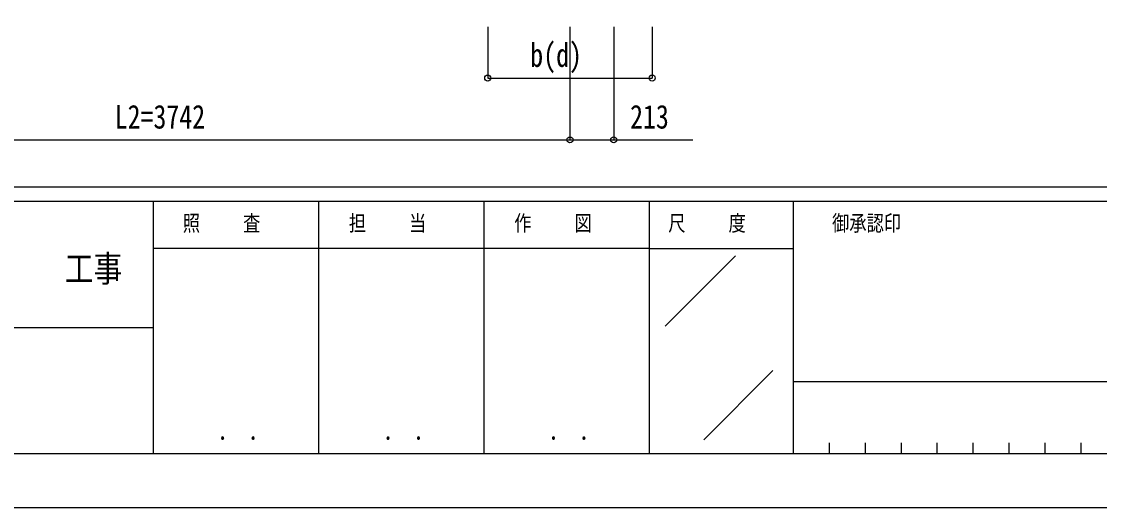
# Model space of a CAD drawing. Units: millimetres, scale not verified. Extents: x -14718 to 14718, y -10395 to 10395.
# Drawn here: x 3893 to 9138, y -10395 to -8032 of the extents above; entities that cross this region are included whole.
import ezdxf
from ezdxf.enums import TextEntityAlignment as Align

# ---------------------------------------------------------------- set-up
doc = ezdxf.new("R2010")
doc.units = ezdxf.units.MM
doc.header["$LTSCALE"] = 50
doc.layers.add('0-5_YKK_D', color=6, linetype='Continuous')
doc.layers.add('0-6_YKK_ZWAK', color=7, linetype='Continuous')
doc.styles.add('ＭＳ ゴシック', font='')
doc.styles.get('ＭＳ ゴシック').set_extended_font_data('MS Gothic')

msp = doc.modelspace()

# ---------------------------------------------------------------- linework, layer by layer
at = {"layer": '0-5_YKK_D'}
for p, q in [((6161.57, -8056.5), (6161.57, -8307.5)), ((6561.57, -8056.5), (6561.57, -8607.81)), ((6561.57, -8056.5), (6561.57, -8607.81)), ((6774.62, -8056.5), (6774.62, -8607.81)), ((6961.57, -8056.5), (6961.57, -8307.5)), ((6161.57, -8306.5), (6961.57, -8306.5)), ((2819.57, -8606.81), (6561.57, -8606.81))]:
    msp.add_line(p, q, dxfattribs=at)
msp.add_lwpolyline([(6561.57, -8606.81), (6774.62, -8606.81), (7159.72, -8606.81)], dxfattribs=at)
for centre in [(6161.57, -8306.5), (6961.57, -8306.5), (6561.57, -8606.81), (6561.57, -8606.81), (6774.62, -8606.81)]:
    msp.add_circle(centre, 14.88, dxfattribs=at)
at = {"layer": '0-6_YKK_ZWAK'}
for p, q in [((13632.57, -8837.5), (-13667.43, -8837.5)), ((4532.57, -8907.5), (-17.43, -8907.5)), ((5337.57, -8907.5), (5337.57, -10132.5)), ((6142.57, -8907.5), (6142.57, -10132.5)), ((6947.57, -8907.5), (6947.57, -10132.5)), ((7647.57, -8907.5), (6947.57, -8907.5)), ((11261.32, -8907.5), (7647.57, -8907.5)), ((7647.57, -8907.5), (7647.57, -10132.5)), ((6947.57, -9135), (4532.57, -9135)), ((6947.57, -9135), (7647.57, -9135)), ((7024.87, -9514.02), (7367.63, -9171.25)), ((-17.43, -9520), (4532.57, -9520)), ((7212.35, -10065.96), (7549.12, -9729.19)), ((7647.57, -9782.5), (11261.32, -9782.5)), ((7822.57, -10080), (7822.57, -10132.5)), ((7997.57, -10080), (7997.57, -10132.5)), ((8172.57, -10080), (8172.57, -10132.5)), ((8347.57, -10080), (8347.57, -10132.5)), ((8522.57, -10080), (8522.57, -10132.5)), ((8697.57, -10080), (8697.57, -10132.5)), ((8872.57, -10080), (8872.57, -10132.5)), ((9047.57, -10080), (9047.57, -10132.5)), ((-17.43, -10132.5), (4532.57, -10132.5)), ((4532.57, -10132.5), (6947.57, -10132.5)), ((6947.57, -10132.5), (7647.57, -10132.5)), ((7647.57, -10132.5), (11261.32, -10132.5))]:
    msp.add_line(p, q, dxfattribs=at)
msp.add_lwpolyline([(-14717.5, -10395), (14717.5, -10395), (14717.5, 10395), (-14717.5, 10395)], close=True, dxfattribs=at)
msp.add_lwpolyline([(6947.57, -8907.5), (4532.57, -8907.5), (4532.57, -10132.5)], dxfattribs=at)

# ---------------------------------------------------------------- texts
at = {"layer": '0-5_YKK_D', "style": 'ＭＳ ゴシック', "width": 0.8}
for s, p in [('b(d)', (6368.37, -8286.5)), ('L2=3742', (4346.17, -8586.81)), ('213', (6854.12, -8586.81))]:
    msp.add_text(s, height=115.5, dxfattribs=at).set_placement(p, align=Align.BOTTOM_LEFT)
at = {"layer": '0-6_YKK_ZWAK', "style": 'ＭＳ ゴシック', "width": 0.8}
for s, height, p in [('照     査', 76.98, (4677.47, -9073.75)), ('担     当', 76.98, (5485.27, -9073.75)), ('作     図', 76.98, (6290.27, -9073.75)), ('尺     度', 76.98, (7039.97, -9073.75)), ('御承認印', 76.98, (7836.98, -9073.75)), ('工事', 128.3, (4103.17, -9336.13)), ('． ．', 90.71, (4847.5, -10095.23)), ('． ．', 90.71, (5652.5, -10095.23)), ('． ．', 90.71, (6457.5, -10095.23))]:
    msp.add_text(s, height=height, dxfattribs=at).set_placement(p, align=Align.BOTTOM_LEFT)

doc.saveas('drawing.dxf')
